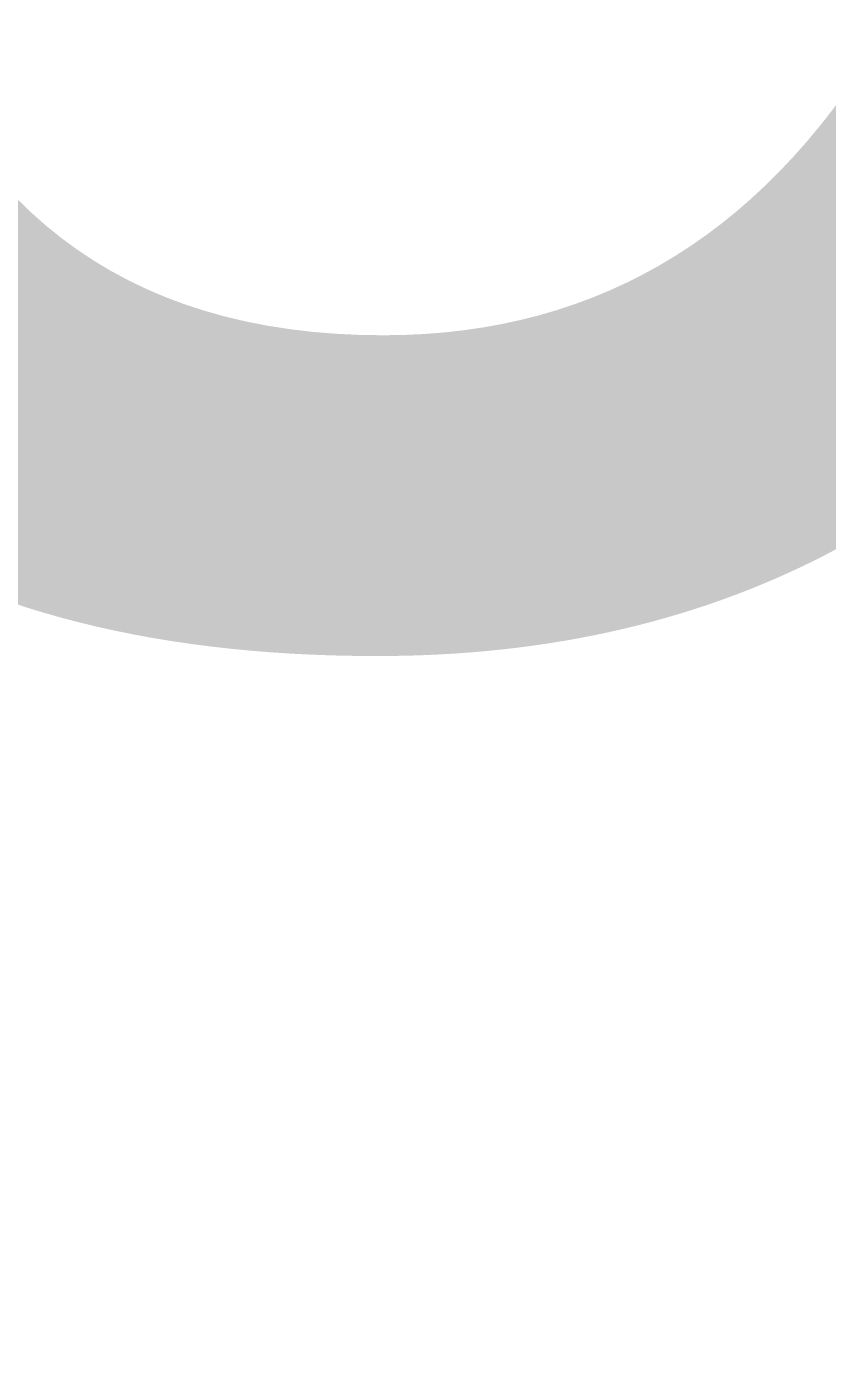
# Model space of a CAD drawing. Header units: millimetres. Extents: x -179928 to 528275, y -469666 to 511935.
# Drawn here: x 169569 to 169895, y 89401 to 89946 of the extents above; entities that cross this region are included whole.
import ezdxf

# ---------------------------------------------------------------- set-up
doc = ezdxf.new("R2010")
doc.units = ezdxf.units.MM
doc.linetypes.add('DASHED', pattern=[0.75, 0.5, -0.25])
for name, color, linetype in [('ad-Elevation 10', 8, 'Continuous'), ('ad-Furniture', 8, 'Continuous'), ('ad-Lvl-Plinth', 30, 'Continuous')]:
    doc.layers.add(name, color=color, linetype=linetype)
doc.layers.add('ad-Landscape', color=94, linetype='Continuous', lineweight=35)
doc.styles.add('Sections_The woods Site plan_Entrances$0$Standard', font='arial.ttf')

# ---------------------------------------------------------------- blocks, each defined once
blk = doc.blocks.new('A$C279134A6')
at = {"layer": 'ad-Landscape', "linetype": 'Continuous'}
for p, q in [((333.1, 760.2), (359.9, 815)), ((637.1, 613.6), (707.2, 661.5)), ((657.8, 621.5), (724.7, 637.3)), ((542.7, 463.8), (637.1, 613.6)), ((734.7, 473.8), (789.5, 447)), ((352.6, 400.1), (423.7, 240.5)), ((596, 149.1), (611.8, 82.3)), ((468.4, 120), (464.3, 27.7)), ((448.3, 72.2), (421.5, 17.4))]:
    blk.add_line(p, q, dxfattribs=at)
for points in [[(431.2, 819.1), (431, 819.7), (430.9, 820.2), (430.8, 820.7), (430.7, 821.2), (430.6, 821.7), (430.6, 822.2), (430.5, 822.7), (430.5, 823.1), (430.6, 823.6), (430.7, 824), (430.8, 824.5), (431.1, 824.9), (431.4, 825.3), (431.8, 825.8), (432.3, 826.2), (432.9, 826.7), (433.7, 827.2), (434.6, 827.7), (435.8, 828.3), (437.3, 829), (439.2, 829.7), (441.5, 830.5), (444.2, 831.4), (447.4, 832.4)], [(431.2, 819.1), (432.3, 818.3), (433.3, 817.6), (434.2, 817.2), (434.9, 816.8), (435.6, 816.6), (436.1, 816.4), (436.6, 816.3), (437.1, 816.3), (437.6, 816.4), (438, 816.4), (438.4, 816.6), (438.9, 816.8), (439.3, 817.1), (439.8, 817.5), (440.3, 818), (440.8, 818.6), (441.3, 819.3), (441.9, 820.3), (442.5, 821.4), (443.2, 822.9), (444.1, 824.6), (445, 826.8), (446.1, 829.4), (447.4, 832.4)], [(361.3, 795.8), (361.2, 796.3), (361, 796.8), (360.9, 797.4), (360.8, 797.9), (360.7, 798.4), (360.7, 798.9), (360.7, 799.3), (360.7, 799.8), (360.7, 800.2), (360.8, 800.7), (361, 801.1), (361.2, 801.6), (361.5, 802), (361.9, 802.4), (362.4, 802.9), (363, 803.4), (363.8, 803.9), (364.8, 804.4), (366, 805), (367.5, 805.6), (369.3, 806.4), (371.6, 807.2), (374.3, 808.1), (377.5, 809.1)], [(361.3, 795.8), (362.5, 795), (363.5, 794.3), (364.3, 793.8), (365.1, 793.5), (365.7, 793.2), (366.3, 793.1), (366.8, 793), (367.2, 793), (367.7, 793), (368.1, 793.1), (368.6, 793.2), (369, 793.4), (369.5, 793.7), (369.9, 794.1), (370.4, 794.6), (370.9, 795.2), (371.4, 796), (372, 796.9), (372.6, 798.1), (373.4, 799.5), (374.2, 801.3), (375.2, 803.5), (376.3, 806), (377.5, 809.1)], [(497.8, 775.5), (497.6, 776), (497.5, 776.5), (497.4, 777.1), (497.3, 777.6), (497.2, 778.1), (497.2, 778.6), (497.1, 779), (497.1, 779.5), (497.2, 779.9), (497.3, 780.4), (497.4, 780.8), (497.7, 781.3), (498, 781.7), (498.4, 782.1), (498.9, 782.6), (499.5, 783.1), (500.3, 783.6), (501.2, 784.1), (502.4, 784.7), (503.9, 785.3), (505.8, 786.1), (508, 786.9), (510.8, 787.8), (514, 788.8)], [(497.8, 775.5), (498.9, 774.7), (499.9, 774), (500.8, 773.5), (501.5, 773.2), (502.2, 772.9), (502.7, 772.8), (503.2, 772.7), (503.7, 772.7), (504.2, 772.7), (504.6, 772.8), (505, 772.9), (505.5, 773.1), (505.9, 773.4), (506.4, 773.8), (506.9, 774.3), (507.4, 774.9), (507.9, 775.7), (508.5, 776.6), (509.1, 777.8), (509.8, 779.2), (510.7, 781), (511.6, 783.2), (512.7, 785.7), (514, 788.8)], [(570.4, 752.3), (569.5, 751.1), (568.9, 750.1), (568.4, 749.3), (568, 748.5), (567.8, 747.9), (567.6, 747.3), (567.6, 746.8), (567.6, 746.4), (567.6, 745.9), (567.7, 745.5), (567.8, 745), (568, 744.6), (568.3, 744.1), (568.7, 743.7), (569.2, 743.2), (569.8, 742.7), (570.6, 742.2), (571.5, 741.6), (572.7, 741), (574.1, 740.2), (575.9, 739.4), (578, 738.4), (580.6, 737.3), (583.7, 736)], [(570.4, 752.3), (570.9, 752.4), (571.4, 752.6), (571.9, 752.7), (572.4, 752.8), (572.9, 752.8), (573.4, 752.9), (573.9, 752.9), (574.4, 752.9), (574.8, 752.9), (575.3, 752.8), (575.7, 752.6), (576.1, 752.4), (576.6, 752.1), (577, 751.7), (577.5, 751.2), (578, 750.5), (578.4, 749.8), (579, 748.8), (579.6, 747.6), (580.2, 746.1), (580.9, 744.3), (581.7, 742), (582.7, 739.3), (583.7, 736)], [(457.9, 740.6), (457.1, 738.8), (456.5, 737.2), (456, 735.9), (455.8, 734.7), (455.6, 733.8), (455.6, 733), (455.6, 732.3), (455.7, 731.6), (455.9, 731), (456.1, 730.4), (456.5, 729.9), (456.9, 729.3), (457.4, 728.8), (458.1, 728.3), (458.9, 727.7), (459.9, 727.2), (461.1, 726.7), (462.5, 726.2), (464.2, 725.7), (466.3, 725.2), (468.8, 724.6), (471.8, 724.1), (475.2, 723.5), (479.3, 722.9)], [(457.9, 740.6), (458.6, 740.9), (459.3, 741.3), (459.9, 741.6), (460.6, 741.9), (461.3, 742.1), (461.9, 742.3), (462.6, 742.5), (463.2, 742.6), (463.9, 742.7), (464.5, 742.7), (465.1, 742.6), (465.8, 742.4), (466.5, 742.1), (467.2, 741.7), (468, 741.1), (468.8, 740.4), (469.7, 739.5), (470.7, 738.3), (471.8, 736.8), (473, 735), (474.3, 732.8), (475.8, 730), (477.5, 726.8), (479.3, 722.9)], [(631.1, 722.3), (630.3, 721.1), (629.7, 720.1), (629.2, 719.2), (628.8, 718.5), (628.6, 717.8), (628.4, 717.3), (628.4, 716.8), (628.4, 716.3), (628.4, 715.9), (628.5, 715.4), (628.6, 715), (628.8, 714.5), (629.1, 714.1), (629.5, 713.6), (630, 713.2), (630.6, 712.7), (631.3, 712.1), (632.3, 711.6), (633.4, 710.9), (634.9, 710.2), (636.7, 709.4), (638.8, 708.4), (641.4, 707.3), (644.5, 706)], [(631.1, 722.3), (631.7, 722.4), (632.2, 722.5), (632.7, 722.6), (633.2, 722.7), (633.7, 722.8), (634.2, 722.9), (634.7, 722.9), (635.2, 722.9), (635.6, 722.8), (636, 722.7), (636.5, 722.6), (636.9, 722.4), (637.4, 722.1), (637.8, 721.7), (638.3, 721.1), (638.7, 720.5), (639.2, 719.7), (639.8, 718.8), (640.4, 717.6), (641, 716.1), (641.7, 714.2), (642.5, 712), (643.4, 709.3), (644.5, 706)], [(558.4, 705.1), (556.6, 705.9), (555, 706.5), (553.7, 707), (552.6, 707.2), (551.6, 707.4), (550.8, 707.4), (550.1, 707.4), (549.5, 707.3), (548.8, 707.1), (548.3, 706.9), (547.7, 706.6), (547.1, 706.1), (546.6, 705.6), (546.1, 704.9), (545.6, 704.1), (545.1, 703.1), (544.6, 702), (544, 700.5), (543.5, 698.8), (543, 696.7), (542.5, 694.2), (541.9, 691.3), (541.3, 687.8), (540.7, 683.7)], [(558.4, 705.1), (558.8, 704.4), (559.1, 703.7), (559.4, 703.1), (559.7, 702.4), (559.9, 701.7), (560.2, 701.1), (560.3, 700.4), (560.4, 699.8), (560.5, 699.2), (560.5, 698.5), (560.4, 697.9), (560.2, 697.2), (559.9, 696.5), (559.5, 695.8), (558.9, 695), (558.2, 694.2), (557.3, 693.3), (556.1, 692.3), (554.7, 691.2), (552.9, 690), (550.6, 688.7), (547.9, 687.2), (544.6, 685.5), (540.7, 683.7)], [(403.2, 695.4), (402.4, 693.6), (401.8, 692), (401.4, 690.7), (401.1, 689.6), (401, 688.6), (400.9, 687.8), (401, 687.1), (401.1, 686.5), (401.2, 685.9), (401.5, 685.3), (401.8, 684.7), (402.2, 684.1), (402.7, 683.6), (403.4, 683.1), (404.2, 682.6), (405.2, 682.1), (406.4, 681.6), (407.8, 681), (409.6, 680.5), (411.6, 680), (414.1, 679.5), (417.1, 678.9), (420.6, 678.3), (424.7, 677.7)], [(403.2, 695.4), (403.9, 695.8), (404.6, 696.1), (405.3, 696.4), (406, 696.7), (406.6, 696.9), (407.3, 697.2), (407.9, 697.3), (408.6, 697.4), (409.2, 697.5), (409.8, 697.5), (410.5, 697.4), (411.1, 697.2), (411.8, 696.9), (412.6, 696.5), (413.3, 695.9), (414.2, 695.2), (415.1, 694.3), (416.1, 693.1), (417.1, 691.7), (418.4, 689.9), (419.7, 687.6), (421.2, 684.9), (422.8, 681.6), (424.7, 677.7)], [(679.4, 672.6), (678.6, 671.4), (677.9, 670.4), (677.4, 669.5), (677.1, 668.8), (676.8, 668.2), (676.7, 667.6), (676.6, 667.1), (676.6, 666.6), (676.6, 666.2), (676.7, 665.7), (676.9, 665.3), (677.1, 664.9), (677.4, 664.4), (677.7, 664), (678.2, 663.5), (678.9, 663), (679.6, 662.5), (680.5, 661.9), (681.7, 661.2), (683.1, 660.5), (684.9, 659.7), (687.1, 658.7), (689.7, 657.6), (692.7, 656.3)], [(679.4, 672.6), (679.9, 672.7), (680.5, 672.9), (681, 673), (681.5, 673.1), (682, 673.1), (682.5, 673.2), (682.9, 673.2), (683.4, 673.2), (683.9, 673.2), (684.3, 673.1), (684.7, 672.9), (685.2, 672.7), (685.6, 672.4), (686.1, 672), (686.5, 671.5), (687, 670.8), (687.5, 670.1), (688, 669.1), (688.6, 667.9), (689.2, 666.4), (690, 664.6), (690.8, 662.3), (691.7, 659.6), (692.7, 656.3)], [(358.2, 591.7), (321, 610.4), (291.7, 627.5), (269.5, 642), (253.4, 653.1), (242.3, 659.8), (235.5, 661.1), (231.8, 656.2), (230.5, 644.1)], [(611.6, 603.6), (609.7, 604.4), (608.1, 605), (606.8, 605.4), (605.7, 605.7), (604.8, 605.8), (603.9, 605.9), (603.2, 605.8), (602.6, 605.7), (602, 605.5), (601.4, 605.3), (600.8, 605), (600.3, 604.6), (599.7, 604.1), (599.2, 603.4), (598.7, 602.6), (598.2, 601.6), (597.7, 600.4), (597.2, 599), (596.7, 597.2), (596.1, 595.2), (595.6, 592.7), (595, 589.7), (594.4, 586.2), (593.8, 582.1)], [(611.6, 603.6), (611.9, 602.9), (612.2, 602.2), (612.5, 601.5), (612.8, 600.8), (613.1, 600.2), (613.3, 599.5), (613.5, 598.9), (613.6, 598.2), (613.6, 597.6), (613.6, 597), (613.6, 596.3), (613.4, 595.7), (613.1, 595), (612.6, 594.2), (612.1, 593.5), (611.3, 592.6), (610.4, 591.7), (609.3, 590.7), (607.8, 589.6), (606, 588.4), (603.7, 587.1), (601, 585.6), (597.7, 584), (593.8, 582.1)], [(736.1, 602.3), (735.3, 601.1), (734.6, 600.1), (734.1, 599.2), (733.8, 598.5), (733.5, 597.8), (733.4, 597.3), (733.3, 596.8), (733.3, 596.3), (733.3, 595.9), (733.4, 595.4), (733.5, 595), (733.8, 594.5), (734, 594.1), (734.4, 593.6), (734.9, 593.2), (735.5, 592.7), (736.3, 592.1), (737.2, 591.6), (738.4, 590.9), (739.8, 590.2), (741.6, 589.4), (743.8, 588.4), (746.4, 587.3), (749.4, 586)], [(736.1, 602.3), (736.6, 602.4), (737.2, 602.5), (737.7, 602.6), (738.2, 602.7), (738.7, 602.8), (739.2, 602.9), (739.6, 602.9), (740.1, 602.9), (740.6, 602.8), (741, 602.7), (741.4, 602.6), (741.9, 602.4), (742.3, 602.1), (742.8, 601.7), (743.2, 601.1), (743.7, 600.5), (744.2, 599.7), (744.7, 598.8), (745.3, 597.6), (745.9, 596.1), (746.7, 594.2), (747.5, 592), (748.4, 589.3), (749.4, 586)], [(356.9, 469), (326.6, 591.6)], [(382.6, 486.7), (357.8, 591.9)], [(566.2, 448.7), (584.9, 486), (602, 515.2), (616.5, 537.4), (627.6, 553.6), (634.3, 564.6), (635.6, 571.5), (630.7, 575.1), (618.6, 576.5)], [(708.7, 552.6), (706.8, 553.4), (705.2, 554), (703.9, 554.4), (702.8, 554.7), (701.9, 554.9), (701, 554.9), (700.3, 554.8), (699.7, 554.7), (699.1, 554.6), (698.5, 554.3), (697.9, 554), (697.4, 553.6), (696.8, 553.1), (696.3, 552.4), (695.8, 551.6), (695.3, 550.6), (694.8, 549.4), (694.3, 548), (693.8, 546.3), (693.2, 544.2), (692.7, 541.7), (692.1, 538.7), (691.5, 535.2), (690.9, 531.2)], [(708.7, 552.6), (709, 551.9), (709.3, 551.2), (709.6, 550.5), (709.9, 549.9), (710.2, 549.2), (710.4, 548.5), (710.5, 547.9), (710.7, 547.2), (710.7, 546.6), (710.7, 546), (710.6, 545.3), (710.5, 544.7), (710.2, 544), (709.7, 543.3), (709.2, 542.5), (708.4, 541.6), (707.5, 540.7), (706.4, 539.7), (704.9, 538.7), (703.1, 537.5), (700.8, 536.1), (698.1, 534.6), (694.8, 533), (690.9, 531.2)], [(776.6, 506.8), (775.8, 505.7), (775.2, 504.6), (774.7, 503.8), (774.3, 503), (774.1, 502.4), (773.9, 501.9), (773.9, 501.4), (773.8, 500.9), (773.9, 500.4), (773.9, 500), (774.1, 499.5), (774.3, 499.1), (774.6, 498.7), (775, 498.2), (775.5, 497.7), (776.1, 497.2), (776.8, 496.7), (777.8, 496.1), (778.9, 495.5), (780.4, 494.8), (782.1, 493.9), (784.3, 493), (786.9, 491.9), (789.9, 490.6)], [(776.6, 506.8), (777.2, 507), (777.7, 507.1), (778.2, 507.2), (778.7, 507.3), (779.2, 507.4), (779.7, 507.4), (780.2, 507.5), (780.6, 507.4), (781.1, 507.4), (781.5, 507.3), (782, 507.2), (782.4, 506.9), (782.8, 506.6), (783.3, 506.2), (783.7, 505.7), (784.2, 505.1), (784.7, 504.3), (785.3, 503.4), (785.8, 502.2), (786.5, 500.7), (787.2, 498.8), (788, 496.5), (788.9, 493.8), (789.9, 490.6)], [(382.6, 486.7), (413.2, 465.3), (442.6, 452.5), (473.8, 454.3), (542.7, 463.8)], [(344.6, 430.2), (349.1, 432.4), (350.9, 452.5), (356.9, 469)], [(734, 470.3), (732.1, 471.2), (730.5, 471.8), (729.2, 472.2), (728.1, 472.5), (727.2, 472.6), (726.3, 472.7), (725.6, 472.6), (725, 472.5), (724.4, 472.3), (723.8, 472.1), (723.2, 471.8), (722.7, 471.4), (722.1, 470.8), (721.6, 470.2), (721.1, 469.3), (720.6, 468.4), (720.1, 467.2), (719.6, 465.7), (719.1, 464), (718.5, 461.9), (718, 459.4), (717.4, 456.5), (716.8, 453), (716.2, 448.9)], [(734, 470.3), (734.3, 469.7), (734.6, 469), (734.9, 468.3), (735.2, 467.6), (735.5, 467), (735.7, 466.3), (735.8, 465.6), (736, 465), (736, 464.4), (736, 463.7), (736, 463.1), (735.8, 462.4), (735.5, 461.7), (735, 461), (734.5, 460.2), (733.7, 459.4), (732.8, 458.5), (731.7, 457.5), (730.2, 456.4), (728.4, 455.2), (726.1, 453.9), (723.4, 452.4), (720.1, 450.8), (716.2, 448.9)], [(566.2, 448.7), (547.1, 430.5), (523, 414.5), (539.8, 401.2), (587.4, 406.7), (583.8, 399.4), (477.4, 382.9), (453, 374.9), (462.2, 357.8), (561.8, 348.1), (554.4, 337.1), (431.6, 324.2), (433.4, 278.4), (444.4, 263.8), (497.6, 280.2), (493.9, 271.1), (462.7, 263.8), (470.1, 252.8), (492.1, 254.6), (490.3, 247.3), (449.9, 243.5)], [(669.9, 403.7), (668.1, 404.5), (666.5, 405.1), (665.2, 405.6), (664.1, 405.8), (663.1, 406), (662.3, 406), (661.6, 406), (661, 405.9), (660.3, 405.7), (659.8, 405.5), (659.2, 405.1), (658.6, 404.7), (658.1, 404.2), (657.6, 403.5), (657.1, 402.7), (656.6, 401.7), (656, 400.5), (655.5, 399.1), (655, 397.4), (654.5, 395.3), (653.9, 392.8), (653.4, 389.8), (652.8, 386.4), (652.2, 382.3)], [(669.9, 403.7), (670.3, 403), (670.6, 402.3), (670.9, 401.7), (671.2, 401), (671.4, 400.3), (671.6, 399.7), (671.8, 399), (671.9, 398.4), (672, 397.7), (672, 397.1), (671.9, 396.5), (671.7, 395.8), (671.4, 395.1), (671, 394.4), (670.4, 393.6), (669.7, 392.8), (668.8, 391.9), (667.6, 390.9), (666.2, 389.8), (664.4, 388.6), (662.1, 387.3), (659.4, 385.8), (656.1, 384.1), (652.2, 382.3)], [(793.6, 375.8), (792.8, 374.6), (792.1, 373.6), (791.6, 372.7), (791.3, 372), (791.1, 371.4), (790.9, 370.8), (790.8, 370.3), (790.8, 369.8), (790.9, 369.4), (790.9, 368.9), (791.1, 368.5), (791.3, 368.1), (791.6, 367.6), (792, 367.1), (792.5, 366.7), (793.1, 366.2), (793.8, 365.6), (794.8, 365.1), (795.9, 364.4), (797.4, 363.7), (799.1, 362.9), (801.3, 361.9), (803.9, 360.8), (806.9, 359.5)], [(793.6, 375.8), (794.1, 375.9), (794.7, 376), (795.2, 376.2), (795.7, 376.3), (796.2, 376.3), (796.7, 376.4), (797.2, 376.4), (797.6, 376.4), (798.1, 376.4), (798.5, 376.3), (799, 376.1), (799.4, 375.9), (799.8, 375.6), (800.3, 375.2), (800.7, 374.7), (801.2, 374), (801.7, 373.3), (802.2, 372.3), (802.8, 371.1), (803.5, 369.6), (804.2, 367.7), (805, 365.5), (805.9, 362.8), (806.9, 359.5)], [(715.1, 349.1), (713.2, 349.9), (711.7, 350.5), (710.4, 350.9), (709.2, 351.2), (708.3, 351.3), (707.5, 351.4), (706.8, 351.3), (706.1, 351.2), (705.5, 351), (704.9, 350.8), (704.4, 350.5), (703.8, 350.1), (703.3, 349.5), (702.7, 348.9), (702.2, 348.1), (701.7, 347.1), (701.2, 345.9), (700.7, 344.5), (700.2, 342.7), (699.7, 340.6), (699.1, 338.1), (698.6, 335.2), (698, 331.7), (697.3, 327.6)], [(715.1, 349.1), (715.4, 348.4), (715.8, 347.7), (716.1, 347), (716.4, 346.3), (716.6, 345.7), (716.8, 345), (717, 344.4), (717.1, 343.7), (717.2, 343.1), (717.2, 342.4), (717.1, 341.8), (716.9, 341.1), (716.6, 340.4), (716.2, 339.7), (715.6, 338.9), (714.9, 338.1), (713.9, 337.2), (712.8, 336.2), (711.3, 335.1), (709.5, 333.9), (707.3, 332.6), (704.5, 331.1), (701.2, 329.5), (697.3, 327.6)], [(750, 309.2), (749.2, 308), (748.5, 307), (748, 306.1), (747.7, 305.4), (747.4, 304.8), (747.3, 304.2), (747.2, 303.7), (747.2, 303.2), (747.2, 302.8), (747.3, 302.3), (747.4, 301.9), (747.6, 301.5), (747.9, 301), (748.3, 300.5), (748.8, 300.1), (749.4, 299.6), (750.2, 299), (751.1, 298.5), (752.3, 297.8), (753.7, 297.1), (755.5, 296.3), (757.7, 295.3), (760.2, 294.2), (763.3, 292.9)], [(750, 309.2), (750.5, 309.3), (751, 309.4), (751.6, 309.6), (752.1, 309.7), (752.6, 309.7), (753, 309.8), (753.5, 309.8), (754, 309.8), (754.4, 309.8), (754.9, 309.7), (755.3, 309.5), (755.7, 309.3), (756.2, 309), (756.6, 308.6), (757.1, 308.1), (757.6, 307.4), (758.1, 306.7), (758.6, 305.7), (759.2, 304.5), (759.8, 303), (760.5, 301.1), (761.4, 298.9), (762.3, 296.2), (763.3, 292.9)], [(423.2, 240.7), (460.5, 222), (489.7, 205), (511.9, 190.4), (528.1, 179.3), (539.1, 172.7), (545.9, 171.3)], [(449.9, 243.5), (588.1, 169.8), (635.9, 99.7)], [(726.8, 236.6), (725.6, 237.4), (724.6, 238.1), (723.7, 238.5), (723, 238.9), (722.4, 239.1), (721.8, 239.3), (721.3, 239.4), (720.8, 239.4), (720.4, 239.3), (720, 239.3), (719.5, 239.1), (719.1, 238.9), (718.6, 238.6), (718.2, 238.2), (717.7, 237.7), (717.2, 237.1), (716.7, 236.4), (716.1, 235.4), (715.4, 234.3), (714.7, 232.8), (713.9, 231.1), (712.9, 228.9), (711.8, 226.3), (710.5, 223.3)], [(726.8, 236.6), (726.9, 236), (727.1, 235.5), (727.2, 235), (727.3, 234.5), (727.3, 234), (727.4, 233.5), (727.4, 233), (727.4, 232.6), (727.4, 232.1), (727.3, 231.7), (727.1, 231.2), (726.9, 230.8), (726.6, 230.4), (726.2, 229.9), (725.7, 229.5), (725, 229), (724.3, 228.5), (723.3, 228), (722.1, 227.4), (720.6, 226.7), (718.8, 226), (716.5, 225.2), (713.8, 224.3), (710.5, 223.3)], [(578.1, 195.4), (577.4, 195), (576.7, 194.7), (576, 194.4), (575.3, 194.1), (574.7, 193.9), (574, 193.7), (573.4, 193.5), (572.7, 193.4), (572.1, 193.3), (571.5, 193.3), (570.8, 193.4), (570.2, 193.6), (569.5, 193.9), (568.7, 194.3), (568, 194.9), (567.1, 195.6), (566.2, 196.5), (565.2, 197.7), (564.1, 199.1), (562.9, 201), (561.6, 203.2), (560.1, 205.9), (558.5, 209.2), (556.6, 213.1)], [(578.1, 195.4), (578.9, 197.2), (579.5, 198.8), (579.9, 200.1), (580.2, 201.2), (580.3, 202.2), (580.4, 203), (580.3, 203.7), (580.2, 204.3), (580, 205), (579.8, 205.5), (579.5, 206.1), (579.1, 206.7), (578.5, 207.2), (577.9, 207.7), (577.1, 208.2), (576.1, 208.7), (574.9, 209.3), (573.5, 209.8), (571.7, 210.3), (569.7, 210.8), (567.2, 211.4), (564.2, 211.9), (560.7, 212.5), (556.6, 213.1)], [(696.8, 175.8), (695.6, 176.6), (694.6, 177.3), (693.7, 177.8), (693, 178.1), (692.3, 178.4), (691.8, 178.5), (691.3, 178.6), (690.8, 178.6), (690.4, 178.6), (689.9, 178.5), (689.5, 178.3), (689, 178.1), (688.6, 177.8), (688.1, 177.4), (687.7, 177), (687.2, 176.3), (686.6, 175.6), (686.1, 174.7), (685.4, 173.5), (684.7, 172), (683.9, 170.3), (682.9, 168.1), (681.8, 165.5), (680.5, 162.5)], [(696.8, 175.8), (696.9, 175.3), (697, 174.7), (697.1, 174.2), (697.2, 173.7), (697.3, 173.2), (697.4, 172.7), (697.4, 172.2), (697.4, 171.8), (697.3, 171.3), (697.2, 170.9), (697.1, 170.5), (696.9, 170), (696.6, 169.6), (696.2, 169.1), (695.6, 168.7), (695, 168.2), (694.2, 167.7), (693.3, 167.2), (692.1, 166.6), (690.6, 165.9), (688.7, 165.2), (686.5, 164.4), (683.7, 163.5), (680.5, 162.5)], [(586.5, 140.8), (585.8, 140.5), (585.2, 140.1), (584.5, 139.8), (583.8, 139.6), (583.1, 139.3), (582.5, 139.1), (581.8, 138.9), (581.2, 138.8), (580.6, 138.7), (579.9, 138.7), (579.3, 138.8), (578.6, 139), (577.9, 139.3), (577.2, 139.7), (576.4, 140.3), (575.6, 141.1), (574.7, 142), (573.7, 143.1), (572.6, 144.6), (571.4, 146.4), (570.1, 148.6), (568.6, 151.4), (566.9, 154.7), (565.1, 158.6)], [(586.5, 140.8), (587.3, 142.7), (587.9, 144.2), (588.4, 145.6), (588.7, 146.7), (588.8, 147.6), (588.8, 148.4), (588.8, 149.1), (588.7, 149.8), (588.5, 150.4), (588.3, 151), (588, 151.6), (587.5, 152.1), (587, 152.6), (586.3, 153.2), (585.5, 153.7), (584.5, 154.2), (583.4, 154.7), (581.9, 155.2), (580.2, 155.7), (578.1, 156.3), (575.6, 156.8), (572.7, 157.4), (569.2, 158), (565.1, 158.6)], [(378.2, 137), (379, 138.9), (379.6, 140.4), (380.1, 141.8), (380.3, 142.9), (380.5, 143.8), (380.5, 144.6), (380.5, 145.3), (380.4, 146), (380.2, 146.6), (380, 147.2), (379.6, 147.7), (379.2, 148.3), (378.7, 148.8), (378, 149.4), (377.2, 149.9), (376.2, 150.4), (375, 150.9), (373.6, 151.4), (371.9, 151.9), (369.8, 152.4), (367.3, 153), (364.3, 153.6), (360.9, 154.1), (356.8, 154.8)], [(378.2, 137), (377.5, 136.7), (376.8, 136.3), (376.1, 136), (375.5, 135.7), (374.8, 135.5), (374.2, 135.3), (373.5, 135.1), (372.9, 135), (372.2, 134.9), (371.6, 134.9), (371, 135), (370.3, 135.2), (369.6, 135.5), (368.9, 135.9), (368.1, 136.5), (367.3, 137.2), (366.4, 138.2), (365.4, 139.3), (364.3, 140.8), (363.1, 142.6), (361.7, 144.8), (360.3, 147.6), (358.6, 150.9), (356.8, 154.8)], [(465.2, 142.3), (464, 143.1), (463, 143.7), (462.1, 144.2), (461.4, 144.6), (460.8, 144.8), (460.2, 145), (459.7, 145), (459.2, 145.1), (458.8, 145), (458.3, 144.9), (457.9, 144.8), (457.5, 144.6), (457, 144.3), (456.6, 143.9), (456.1, 143.4), (455.6, 142.8), (455.1, 142.1), (454.5, 141.1), (453.8, 140), (453.1, 138.5), (452.3, 136.7), (451.3, 134.6), (450.2, 132), (448.9, 128.9)], [(465.2, 142.3), (465.3, 141.7), (465.5, 141.2), (465.6, 140.7), (465.7, 140.2), (465.7, 139.7), (465.8, 139.2), (465.8, 138.7), (465.8, 138.3), (465.8, 137.8), (465.7, 137.4), (465.5, 136.9), (465.3, 136.5), (465, 136.1), (464.6, 135.6), (464.1, 135.2), (463.4, 134.7), (462.7, 134.2), (461.7, 133.6), (460.5, 133.1), (459, 132.4), (457.2, 131.7), (454.9, 130.9), (452.2, 130), (448.9, 128.9)], [(647.1, 127.5), (645.9, 128.4), (644.9, 129), (644, 129.5), (643.3, 129.9), (642.7, 130.1), (642.1, 130.2), (641.6, 130.3), (641.1, 130.3), (640.7, 130.3), (640.2, 130.2), (639.8, 130.1), (639.4, 129.9), (638.9, 129.6), (638.5, 129.2), (638, 128.7), (637.5, 128.1), (636.9, 127.3), (636.4, 126.4), (635.7, 125.2), (635, 123.8), (634.2, 122), (633.2, 119.9), (632.1, 117.3), (630.8, 114.2)], [(647.1, 127.5), (647.2, 127), (647.3, 126.5), (647.5, 126), (647.6, 125.5), (647.6, 125), (647.7, 124.5), (647.7, 124), (647.7, 123.5), (647.7, 123.1), (647.6, 122.6), (647.4, 122.2), (647.2, 121.8), (646.9, 121.3), (646.5, 120.9), (646, 120.4), (645.3, 119.9), (644.6, 119.4), (643.6, 118.9), (642.4, 118.3), (640.9, 117.7), (639.1, 117), (636.8, 116.2), (634.1, 115.2), (630.8, 114.2)], [(527.1, 98.3), (526.4, 97.9), (525.7, 97.6), (525, 97.3), (524.4, 97), (523.7, 96.8), (523, 96.6), (522.4, 96.4), (521.7, 96.3), (521.1, 96.2), (520.5, 96.2), (519.8, 96.3), (519.2, 96.5), (518.5, 96.8), (517.7, 97.2), (517, 97.8), (516.1, 98.5), (515.2, 99.4), (514.2, 100.6), (513.2, 102), (512, 103.9), (510.6, 106.1), (509.1, 108.8), (507.5, 112.1), (505.7, 116)], [(527.1, 98.3), (527.9, 100.1), (528.5, 101.7), (528.9, 103), (529.2, 104.1), (529.4, 105.1), (529.4, 105.9), (529.3, 106.6), (529.2, 107.2), (529.1, 107.9), (528.8, 108.5), (528.5, 109), (528.1, 109.6), (527.6, 110.1), (526.9, 110.6), (526.1, 111.1), (525.1, 111.7), (523.9, 112.2), (522.5, 112.7), (520.8, 113.2), (518.7, 113.7), (516.2, 114.3), (513.2, 114.8), (509.7, 115.4), (505.7, 116)], [(500.6, 55.6), (499.4, 56.4), (498.4, 57.1), (497.5, 57.6), (496.8, 57.9), (496.2, 58.2), (495.6, 58.3), (495.1, 58.4), (494.6, 58.4), (494.2, 58.4), (493.8, 58.3), (493.3, 58.1), (492.9, 57.9), (492.4, 57.6), (492, 57.2), (491.5, 56.8), (491, 56.1), (490.5, 55.4), (489.9, 54.5), (489.2, 53.3), (488.5, 51.8), (487.7, 50.1), (486.7, 47.9), (485.6, 45.3), (484.3, 42.3)], [(500.6, 55.6), (500.7, 55.1), (500.9, 54.5), (501, 54), (501.1, 53.5), (501.1, 53), (501.2, 52.5), (501.2, 52), (501.2, 51.6), (501.2, 51.1), (501.1, 50.7), (500.9, 50.3), (500.7, 49.8), (500.4, 49.4), (500, 48.9), (499.5, 48.5), (498.8, 48), (498.1, 47.5), (497.1, 47), (495.9, 46.4), (494.4, 45.7), (492.6, 45), (490.3, 44.2), (487.6, 43.3), (484.3, 42.3)], [(420.1, 36.7), (419, 37.5), (418, 38.1), (417.1, 38.6), (416.4, 39), (415.7, 39.2), (415.2, 39.4), (414.7, 39.4), (414.2, 39.4), (413.7, 39.4), (413.3, 39.3), (412.9, 39.2), (412.4, 39), (412, 38.7), (411.5, 38.3), (411, 37.8), (410.5, 37.2), (410, 36.5), (409.4, 35.5), (408.8, 34.4), (408.1, 32.9), (407.2, 31.1), (406.3, 29), (405.2, 26.4), (403.9, 23.3)], [(420.1, 36.7), (420.3, 36.1), (420.4, 35.6), (420.5, 35.1), (420.6, 34.6), (420.7, 34.1), (420.7, 33.6), (420.8, 33.1), (420.8, 32.7), (420.7, 32.2), (420.6, 31.8), (420.5, 31.3), (420.2, 30.9), (419.9, 30.5), (419.5, 30), (419, 29.5), (418.4, 29.1), (417.6, 28.6), (416.7, 28), (415.5, 27.5), (414, 26.8), (412.1, 26.1), (409.9, 25.3), (407.1, 24.4), (403.9, 23.3)]]:
    blk.add_lwpolyline(points, dxfattribs=at)
for centre, radius, start, end in [((695.6, 561.7), 338.7, 133.1945, 174.9132), ((100, 773), 295.6, 344.6527, 7.9404), ((346.5, 833.1), 89, 306.6105, 345.0455), ((141.3, 1090.6), 464.8, 301.6227, 321.1035), ((374.9, 896), 147.4, 288.8165, 320.5033), ((705.6, 739.9), 139.9, 167.0811, 227.7415), ((418.2, 805.8), 155, 347.0811, 348.0944), ((645.5, 738.6), 50.4, 158.5531, 230.17), ((732.5, 664.7), 124.4, 143.6853, 211.3784), ((635.7, 723.6), 59.2, 245.0444, 321.6546), ((648, 678.8), 110.4, 284.2876, 324.1159), ((708.3, 634.8), 67.9, 261.7576, 313.6802), ((653.7, 417.1), 155.4, 30.8041, 96.6856), ((935.3, 1480.2), 1021, 250.9443, 261.6517), ((442.7, 379.2), 78.5, 99.9707, 183.8141), ((590, 286.7), 198.8, 121.5506, 171.5132), ((751.7, 192.1), 360.5, 132.1856, 164.9693), ((503.6, 343.4), 119.5, 115.952, 184.5818), ((536.2, 111.4), 338.7, 65.9092, 84.9132), ((1065.1, 665.7), 464.8, 211.6227, 231.1035), ((747.5, 707), 295.6, 254.6527, 277.9404), ((807.6, 460.4), 89, 216.6105, 255.0455), ((342.1, 341.2), 57.2, 329.94, 333.8417), ((417.6, 286), 14, 177.1649, 226.3154), ((85.9, 270.7), 338.7, 335.9092, 354.9132), ((714.4, 101.4), 139.9, 77.0811, 137.7415), ((780.3, 388.7), 155, 257.0811, 258.0944), ((713.1, 161.5), 50.4, 68.5531, 140.17), ((1454.7, -128.4), 1021, 160.9443, 171.6517), ((639.2, 74.5), 124.4, 53.6853, 121.3784), ((698.1, 171.3), 59.2, 155.0444, 231.6546), ((391.6, 153.2), 155.4, 300.8041, 6.6856), ((640.2, -258.1), 464.8, 121.6227, 141.1035), ((681.5, 59.5), 295.6, 164.6527, 187.9404), ((653.3, 158.9), 110.4, 194.2876, 234.1159), ((609.3, 98.7), 67.9, 171.7576, 223.6802), ((434.9, -0.7), 89, 126.6105, 165.0455)]:
    blk.add_arc(centre, radius, start, end, dxfattribs=at)
blk = doc.blocks.new('zw$DAD3')
at = {"true_color": 0x7f5f3f, "transparency": 33554610}
h = blk.add_hatch(dxfattribs=at)
h.set_pattern_fill('DOTS', color=37, scale=20, angle=360)
h.set_pattern_definition([(360, (-800139.518, 271344.397), (15.875, 31.75), [0, -31.75])])
h.paths.add_polyline_path([(450, -2530), (2915, -2530), (2915, -450), (450, -450)])
at = {"layer": 'ad-Elevation 10', "linetype": 'DASHED'}
for points in [[(0, -1936.67), (3365, -1936.67)], [(0, -2036.67), (3365, -2036.67)]]:
    blk.add_lwpolyline(points, dxfattribs=at)
at = {"layer": 'ad-Landscape', "xscale": -0.5272785422807036, "yscale": 0.5272785422807036, "zscale": 0.5272785422807036, "rotation": 180}
blk.add_blockref('A$C279134A6', (2275.27, -1690.68), dxfattribs=at)
blk = doc.blocks.new('1625_East Villa')
at = {"layer": 'ad-Furniture'}
blk.add_blockref('zw$DAD3', (3610, 8185), dxfattribs=at)
blk = doc.blocks.new("All Plot's Villa Plans")
at = {"ltscale": 5}
blk.add_blockref('1625_East Villa', (163497.59, 83354.9), dxfattribs=at)
blk = doc.blocks.new('QRFQ')
at = {"layer": 'ad-Landscape', "color": 30, "true_color": 0xf26722}
for p, q in [((260795.92165, 1945731.20141, 129.91352), (260795.78166, 1945731.64417, 129.91352)), ((260795.84749, 1945731.4319, 129.91352), (260795.66695, 1945731.5769, 129.91352)), ((260795.72002, 1945731.21068, 129.91352), (260795.58635, 1945731.50322, 129.91352)), ((260795.6041, 1945731.07789, 129.91352), (260795.53481, 1945731.47959, 129.91352)), ((260795.8479, 1945731.12442, 129.91352), (260795.56985, 1945731.31198, 129.91352))]:
    blk.add_line(p, q, dxfattribs=at)
blk = doc.blocks.new('zw$E387')
at = {"color": 6, "xscale": 999.9541051248865, "yscale": 999.9541051248865, "zscale": 999.9541051248865, "rotation": 15.20137085992778}
blk.add_blockref('QRFQ', (258682016.24, -1945855522.03, 864252.81), dxfattribs=at)
blk = doc.blocks.new('zw$63CD')
at = {"layer": 'ad-Lvl-Plinth', "insert": (176960.24, -9085.25), "char_height": 1269.9849, "width": 5416.267, "attachment_point": 5, "style": 'Sections_The woods Site plan_Entrances$0$Standard', "bg_fill": 19, "box_fill_scale": 1.5, "bg_fill_color": 257, "bg_fill_transparency": 0}
blk.add_mtext('\\pxt4;498.32', dxfattribs=at)

msp = doc.modelspace()

# ---------------------------------------------------------------- block references
at = {"ltscale": 5}
msp.add_blockref("All Plot's Villa Plans", (0, 0), dxfattribs=at)

# ---------------------------------------------------------------- next in the draw order: block references
msp.add_blockref('zw$E387', (0, 0), dxfattribs=at)

# ---------------------------------------------------------------- next in the draw order: block references
at = {"layer": 'ad-Lvl-Plinth', "ltscale": 5}
msp.add_blockref('zw$63CD', (-5982.94, 99418.55), dxfattribs=at)

doc.saveas('drawing.dxf')
